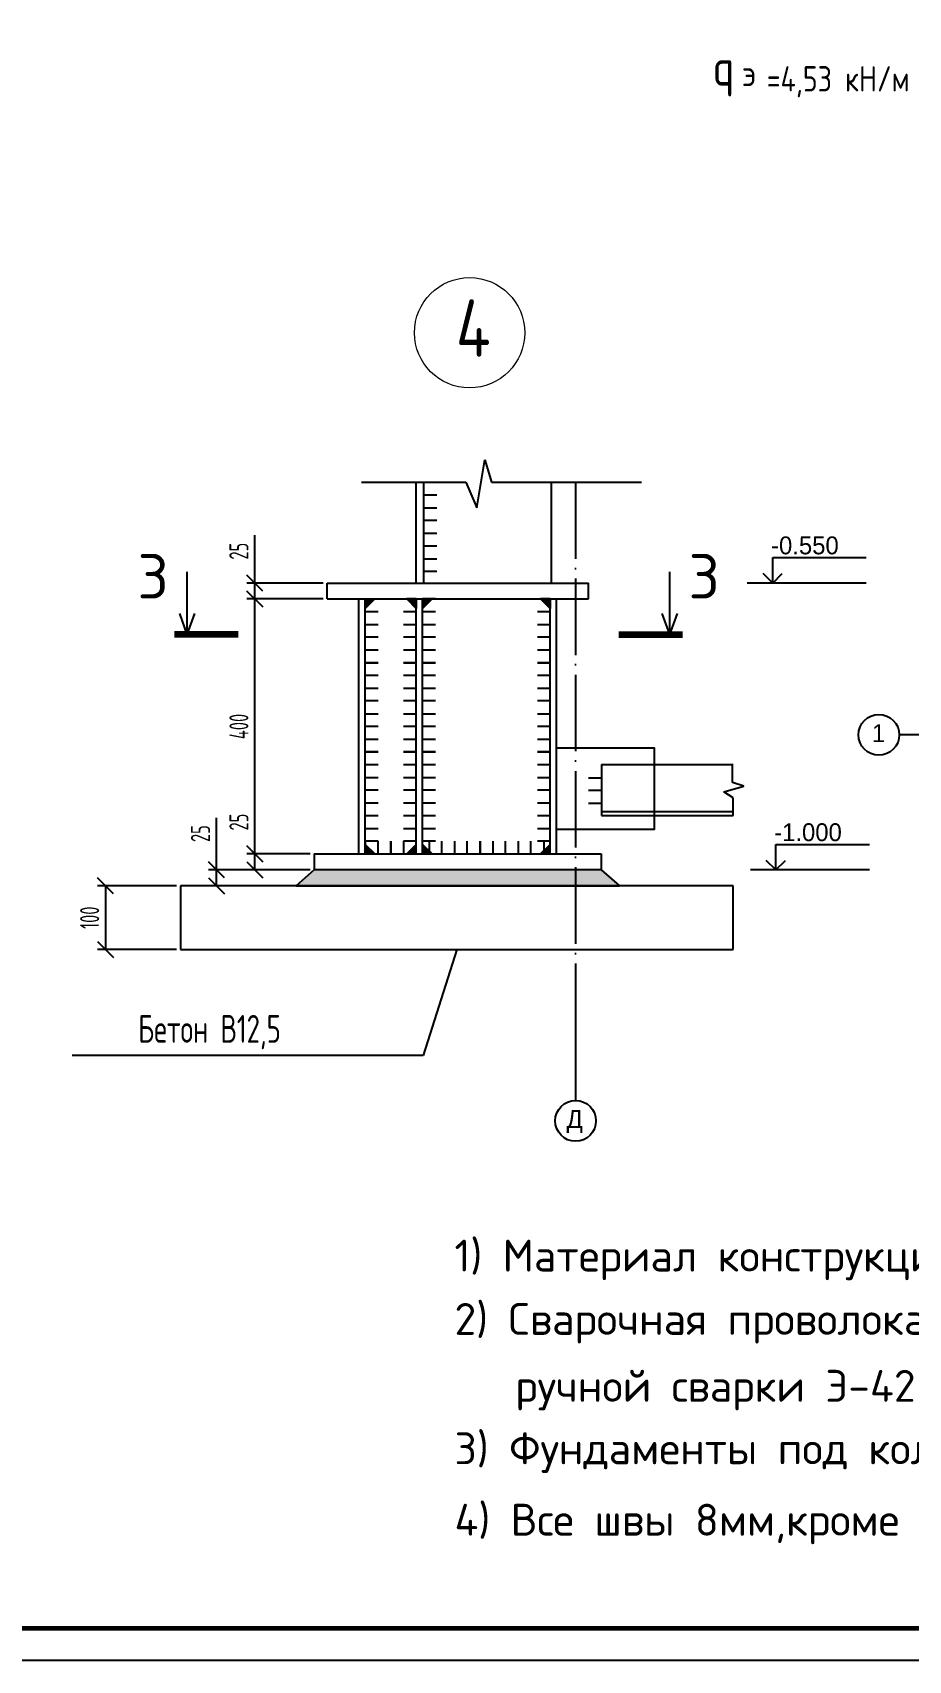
# Model space of a CAD drawing. Header units: millimetres. Extents: x -258606 to -95372, y 16759 to 83244.
# Drawn here: x -124522.8 to -124385.4, y 41751.1 to 42006.5 of the extents above; entities that cross this region are included whole.
import ezdxf

# ---------------------------------------------------------------- set-up
doc = ezdxf.new("R2010")
doc.units = ezdxf.units.MM
doc.header["$LTSCALE"] = 0.5
doc.linetypes.add('ACAD_ISO04W100', pattern=[30, 24, -3, 0, -3])
for name, color, linetype, lineweight in [('ЛИНИИ_015', 7, 'Continuous', 13), ('основной', 7, 'Continuous', 60), ('Разрез', 7, 'Continuous', 120)]:
    doc.layers.add(name, color=color, linetype=linetype, lineweight=lineweight)
for name, color, linetype in [('Осевые', 7, 'ACAD_ISO04W100'), ('оси', 7, 'ACAD_ISO04W100'), ('текст', 7, 'Continuous'), ('тонкие', 7, 'Continuous')]:
    doc.layers.add(name, color=color, linetype=linetype)
doc.styles.add('style1', font='', dxfattribs={"oblique": 15, "height": 3.5})
doc.styles.add('ГОСТ', font='isocpeur.ttf', dxfattribs={"height": 10})
doc.styles.add('прямой', font='isocpeur.ttf', dxfattribs={"width": 0.7, "height": 3.5})
doc.styles.add('Прямой 7мм', font='isocpeur.ttf', dxfattribs={"height": 7})
doc.styles.add('РАЗМЕРЫ_30', font='txt.shx', dxfattribs={"width": 0.6, "height": 3})
doc.styles.get('style1').set_extended_font_data('GOST type A')
doc.dimstyles.new('РАЗМЕРЫ_10', dxfattribs={"dimtxt": 3, "dimasz": 2.5, "dimexe": 1.25, "dimexo": 0.625, "dimgap": 1, "dimtad": 3, "dimdec": 1, "dimlfac": 10, "dimrnd": 1, "dimdsep": 46, "dimtxsty": 'РАЗМЕРЫ_30', "dimblk1": 'OBLIQUE', "dimblk2": 'OBLIQUE', "dimsah": 1, "dimcen": 2.5, "dimclrt": 256, "dimadec": 0, "dimazin": 0, "dimtfac": 1, "dimtdec": 1, "dimtmove": 0, "dimatfit": 3, "dimfxl": 1, "dimtolj": 1, "dimarcsym": 0})

# ---------------------------------------------------------------- blocks, each defined once
blk = doc.blocks.new('_Oblique')
at = {"color": 0, "linetype": 'ByBlock', "lineweight": -2}
blk.add_line((-0.5, -0.5), (0.5, 0.5), dxfattribs=at)
blk = doc.blocks.new('*D954')
at = {"color": 0, "lineweight": -2, "transparency": 16777216}
for p, q in [((-124500.24, 41872.6), (-124512.62, 41872.6)), ((-124511.37, 41872.6), (-124511.37, 41862.6)), ((-124500.24, 41862.6), (-124512.62, 41862.6))]:
    blk.add_line(p, q, dxfattribs=at)
at = {"layer": 'Defpoints', "color": 0, "transparency": 16777216}
for p in [(-124499.61, 41872.6), (-124511.37, 41862.6), (-124499.61, 41862.6)]:
    blk.add_point(p, dxfattribs=at)
at = {"color": 0, "lineweight": -2, "transparency": 16777216, "xscale": 2.5, "yscale": 2.5, "zscale": 2.5}
for p, rotation in [((-124511.37, 41872.6), 90), ((-124511.37, 41862.6), 270)]:
    blk.add_blockref('_Oblique', p, dxfattribs=dict(at, rotation=rotation))
at = {"transparency": 16777216, "insert": (-124513.87, 41867.6), "char_height": 3, "attachment_point": 5, "rotation": 90, "style": 'РАЗМЕРЫ_30'}
blk.add_mtext('\\A1;100', dxfattribs=at)
blk = doc.blocks.new('*D955')
at = {"color": 0, "lineweight": -2, "transparency": 16777216}
for p, q in [((-124493.98, 41875.1), (-124493.98, 41883.29)), ((-124479.25, 41875.1), (-124495.23, 41875.1)), ((-124493.98, 41872.6), (-124493.98, 41875.1)), ((-124479.25, 41872.6), (-124495.23, 41872.6))]:
    blk.add_line(p, q, dxfattribs=at)
at = {"layer": 'Defpoints', "color": 0, "transparency": 16777216}
for p in [(-124478.62, 41875.1), (-124493.98, 41872.6), (-124478.62, 41872.6)]:
    blk.add_point(p, dxfattribs=at)
at = {"color": 0, "lineweight": -2, "transparency": 16777216, "xscale": 2.5, "yscale": 2.5, "zscale": 2.5}
for p, rotation in [((-124493.98, 41875.1), 90), ((-124493.98, 41872.6), 270)]:
    blk.add_blockref('_Oblique', p, dxfattribs=dict(at, rotation=rotation))
at = {"transparency": 16777216, "insert": (-124496.48, 41880.79), "char_height": 3, "attachment_point": 5, "rotation": 90, "style": 'РАЗМЕРЫ_30'}
blk.add_mtext('\\A1;25', dxfattribs=at)
blk = doc.blocks.new('*D956')
at = {"color": 0, "lineweight": -2, "transparency": 16777216}
for p, q in [((-124487.95, 41877.6), (-124487.95, 41885.1)), ((-124479.25, 41877.6), (-124489.2, 41877.6)), ((-124487.95, 41875.1), (-124487.95, 41877.6)), ((-124479.25, 41875.1), (-124489.2, 41875.1))]:
    blk.add_line(p, q, dxfattribs=at)
at = {"layer": 'Defpoints', "color": 0, "transparency": 16777216}
for p in [(-124487.95, 41877.6), (-124478.62, 41877.6), (-124478.62, 41875.1)]:
    blk.add_point(p, dxfattribs=at)
at = {"color": 0, "lineweight": -2, "transparency": 16777216, "xscale": 2.5, "yscale": 2.5, "zscale": 2.5}
for p, rotation in [((-124487.95, 41877.6), 90), ((-124487.95, 41875.1), 270)]:
    blk.add_blockref('_Oblique', p, dxfattribs=dict(at, rotation=rotation))
at = {"transparency": 16777216, "insert": (-124490.45, 41882.6), "char_height": 3, "attachment_point": 5, "rotation": 90, "style": 'РАЗМЕРЫ_30'}
blk.add_mtext('\\A1;25', dxfattribs=at)
blk = doc.blocks.new('*D957')
at = {"color": 0, "lineweight": -2, "transparency": 16777216}
for p, q in [((-124477.25, 41917.6), (-124489.2, 41917.6)), ((-124487.95, 41877.6), (-124487.95, 41917.6)), ((-124479.25, 41877.6), (-124489.2, 41877.6))]:
    blk.add_line(p, q, dxfattribs=at)
at = {"layer": 'Defpoints', "color": 0, "transparency": 16777216}
for p in [(-124487.95, 41917.6), (-124476.62, 41917.6), (-124478.62, 41877.6)]:
    blk.add_point(p, dxfattribs=at)
at = {"color": 0, "lineweight": -2, "transparency": 16777216, "xscale": 2.5, "yscale": 2.5, "zscale": 2.5}
for p, rotation in [((-124487.95, 41917.6), 90), ((-124487.95, 41877.6), 270)]:
    blk.add_blockref('_Oblique', p, dxfattribs=dict(at, rotation=rotation))
at = {"transparency": 16777216, "insert": (-124490.45, 41897.6), "char_height": 3, "attachment_point": 5, "rotation": 90, "style": 'РАЗМЕРЫ_30'}
blk.add_mtext('\\A1;400', dxfattribs=at)
blk = doc.blocks.new('*D958')
at = {"color": 0, "lineweight": -2, "transparency": 16777216}
for p, q in [((-124487.95, 41920.1), (-124487.95, 41927.6)), ((-124477.25, 41920.1), (-124489.2, 41920.1)), ((-124487.95, 41917.6), (-124487.95, 41920.1)), ((-124477.25, 41917.6), (-124489.2, 41917.6))]:
    blk.add_line(p, q, dxfattribs=at)
at = {"layer": 'Defpoints', "color": 0, "transparency": 16777216}
for p in [(-124487.95, 41920.1), (-124476.62, 41920.1), (-124476.62, 41917.6)]:
    blk.add_point(p, dxfattribs=at)
at = {"color": 0, "lineweight": -2, "transparency": 16777216, "xscale": 2.5, "yscale": 2.5, "zscale": 2.5}
for p, rotation in [((-124487.95, 41920.1), 90), ((-124487.95, 41917.6), 270)]:
    blk.add_blockref('_Oblique', p, dxfattribs=dict(at, rotation=rotation))
at = {"transparency": 16777216, "insert": (-124490.45, 41925.1), "char_height": 3, "attachment_point": 5, "rotation": 90, "style": 'РАЗМЕРЫ_30'}
blk.add_mtext('\\A1;25', dxfattribs=at)

msp = doc.modelspace()

# ---------------------------------------------------------------- hatches: boundary and pattern name
h = msp.add_hatch(color=256)
h.dxf.hatch_style = 1
h.paths.add_polyline_path([(-124469.12058, 41917.59948), (-124470.62047, 41917.59948), (-124470.62047, 41916.09959)])
h = msp.add_hatch(color=256)
h.dxf.hatch_style = 1
h.paths.add_polyline_path([(-124464.12058, 41917.59948), (-124462.6207, 41917.59948), (-124462.6207, 41916.09959)])
h = msp.add_hatch(color=256)
h.dxf.hatch_style = 1
h.paths.add_polyline_path([(-124460.12057, 41917.59948), (-124461.62046, 41917.59948), (-124461.62046, 41916.09959)])
h = msp.add_hatch(color=256)
h.dxf.hatch_style = 1
h.paths.add_polyline_path([(-124443.12057, 41917.59948), (-124441.62069, 41917.59948), (-124441.62069, 41916.09959)])
h = msp.add_hatch(color=256)
h.dxf.hatch_style = 1
h.paths.add_polyline_path([(-124469.12058, 41877.59948), (-124470.62047, 41877.59948), (-124470.62047, 41879.09936)])
h = msp.add_hatch(color=256)
h.dxf.hatch_style = 1
h.paths.add_polyline_path([(-124464.12058, 41877.59948), (-124462.6207, 41877.59948), (-124462.6207, 41879.09936)])
h = msp.add_hatch(color=256)
h.dxf.hatch_style = 1
h.paths.add_polyline_path([(-124460.12057, 41877.59948), (-124461.62046, 41877.59948), (-124461.62046, 41879.09936)])
h = msp.add_hatch(color=256)
h.dxf.hatch_style = 1
h.paths.add_polyline_path([(-124443.12057, 41877.59948), (-124441.62069, 41877.59948), (-124441.62069, 41879.09936)])
h = msp.add_hatch()
h.set_pattern_fill('AR-SAND', color=256, scale=0.01)
h.set_pattern_definition([(37.5, (-124192.63563, -20090.15042), (-0.016000313, 0.4894132373), [0, -0.38608, 0, -0.4318, 0, -0.41275]), (7.5, (-124192.6356, -20090.1504), (0.449523283, 0.7168251006), [0, -0.20828, 0, -0.34798, 0, -0.13335]), (327.5, (-124192.94805, -20090.15042), (0.7909923702, 0.0014371847), [0, -0.127, 0, -0.4572, 0, -0.5969]), (317.5, (-124192.94805, -20090.1504), (0.7635564525, 0.222929323), [0, -0.0635, 0, -0.29972, 0, -0.3429])])
h.paths.add_polyline_path([(-124437.62057, 41875.09948), (-124478.62057, 41875.09948), (-124481.4649, 41872.59948), (-124437.62057, 41872.59948)])
h.paths.add_polyline_path([(-124433.62057, 41875.09948), (-124437.62057, 41875.09948), (-124437.62057, 41872.59948), (-124430.73183, 41872.59948)])

# ---------------------------------------------------------------- linework, layer by layer
for p, q in [((-124453.13866, 41931.88896), (-124451.87877, 41939.44235)), ((-124451.87877, 41939.44235), (-124450.79886, 41935.90854)), ((-124471.2002, 41935.90854), (-124454.84852, 41935.90854)), ((-124461.42057, 41935.90854), (-124459.42057, 41935.90854)), ((-124454.84852, 41935.90854), (-124453.13866, 41931.88896)), ((-124450.79886, 41935.90854), (-124427.28016, 41935.90854)), ((-124459.42057, 41933.90854), (-124461.42057, 41933.90854)), ((-124461.42057, 41931.90854), (-124459.42057, 41931.90854)), ((-124459.42057, 41929.90854), (-124461.42057, 41929.90854)), ((-124461.42057, 41927.90854), (-124459.42057, 41927.90854)), ((-124459.42057, 41925.90854), (-124461.42057, 41925.90854)), ((-124461.42057, 41923.90854), (-124459.42057, 41923.90854)), ((-124459.42057, 41921.90854), (-124461.42057, 41921.90854)), ((-124470.62058, 41917.59948), (-124470.62058, 41916.09948)), ((-124470.62058, 41917.59948), (-124469.12058, 41917.59948)), ((-124469.12058, 41917.59948), (-124470.62058, 41916.09948)), ((-124468.62058, 41915.59945), (-124470.62058, 41915.59945)), ((-124462.62058, 41915.59945), (-124464.62058, 41915.59945)), ((-124462.62058, 41917.59948), (-124464.12058, 41917.59948)), ((-124464.12058, 41917.59948), (-124462.62058, 41916.09948)), ((-124462.62058, 41917.59948), (-124462.62058, 41916.09948)), ((-124461.62058, 41917.59946), (-124459.62058, 41917.59946)), ((-124459.62058, 41915.59946), (-124461.62058, 41915.59946)), ((-124459.62057, 41917.59948), (-124461.62057, 41917.59948)), ((-124461.62057, 41917.59948), (-124461.62057, 41916.09948)), ((-124461.62057, 41917.59948), (-124460.12057, 41917.59948)), ((-124460.12057, 41917.59948), (-124461.62057, 41916.09948)), ((-124461.62057, 41917.59948), (-124441.62057, 41917.59948)), ((-124441.62058, 41915.59945), (-124443.62058, 41915.59945)), ((-124441.62057, 41917.59948), (-124443.12057, 41917.59948)), ((-124443.12057, 41917.59948), (-124441.62057, 41916.09948)), ((-124441.62057, 41917.59948), (-124441.62057, 41916.09948)), ((-124470.62058, 41913.59945), (-124468.62058, 41913.59945)), ((-124464.62058, 41913.59945), (-124462.62058, 41913.59945)), ((-124461.62058, 41913.59946), (-124459.62058, 41913.59946)), ((-124443.62058, 41913.59945), (-124441.62058, 41913.59945)), ((-124468.62058, 41911.59945), (-124470.62058, 41911.59945)), ((-124462.62058, 41911.59945), (-124464.62058, 41911.59945)), ((-124459.62058, 41911.59946), (-124461.62058, 41911.59946)), ((-124441.62058, 41911.59945), (-124443.62058, 41911.59945)), ((-124470.62058, 41909.59945), (-124468.62058, 41909.59945)), ((-124464.62058, 41909.59945), (-124462.62058, 41909.59945)), ((-124461.62058, 41909.59946), (-124459.62058, 41909.59946)), ((-124443.62058, 41909.59945), (-124441.62058, 41909.59945)), ((-124470.62058, 41907.59946), (-124468.62058, 41907.59946)), ((-124468.62058, 41907.59945), (-124470.62058, 41907.59945)), ((-124468.62058, 41905.59946), (-124470.62058, 41905.59946)), ((-124464.62058, 41907.59946), (-124462.62058, 41907.59946)), ((-124462.62058, 41907.59945), (-124464.62058, 41907.59945)), ((-124462.62058, 41905.59946), (-124464.62058, 41905.59946)), ((-124461.62058, 41907.59947), (-124459.62058, 41907.59947)), ((-124459.62058, 41907.59946), (-124461.62058, 41907.59946)), ((-124459.62058, 41905.59947), (-124461.62058, 41905.59947)), ((-124443.62058, 41907.59946), (-124441.62058, 41907.59946)), ((-124441.62058, 41907.59945), (-124443.62058, 41907.59945)), ((-124441.62058, 41905.59946), (-124443.62058, 41905.59946)), ((-124470.62058, 41903.59946), (-124468.62058, 41903.59946)), ((-124464.62058, 41903.59946), (-124462.62058, 41903.59946)), ((-124461.62058, 41903.59947), (-124459.62058, 41903.59947)), ((-124443.62058, 41903.59946), (-124441.62058, 41903.59946)), ((-124468.62058, 41901.59946), (-124470.62058, 41901.59946)), ((-124462.62058, 41901.59946), (-124464.62058, 41901.59946)), ((-124459.62058, 41901.59947), (-124461.62058, 41901.59947)), ((-124441.62058, 41901.59946), (-124443.62058, 41901.59946)), ((-124470.62058, 41899.59946), (-124468.62058, 41899.59946)), ((-124468.62058, 41897.59946), (-124470.62058, 41897.59946)), ((-124464.62058, 41899.59946), (-124462.62058, 41899.59946)), ((-124462.62058, 41897.59946), (-124464.62058, 41897.59946)), ((-124461.62058, 41899.59947), (-124459.62058, 41899.59947)), ((-124459.62058, 41897.59947), (-124461.62058, 41897.59947)), ((-124443.62058, 41899.59946), (-124441.62058, 41899.59946)), ((-124441.62058, 41897.59946), (-124443.62058, 41897.59946)), ((-124470.62058, 41895.59946), (-124468.62058, 41895.59946)), ((-124464.62058, 41895.59946), (-124462.62058, 41895.59946)), ((-124461.62058, 41895.59947), (-124459.62058, 41895.59947)), ((-124443.62058, 41895.59946), (-124441.62058, 41895.59946)), ((-124468.62058, 41893.59946), (-124470.62058, 41893.59946)), ((-124470.62057, 41893.59947), (-124468.62057, 41893.59947)), ((-124462.62058, 41893.59946), (-124464.62058, 41893.59946)), ((-124464.62057, 41893.59947), (-124462.62057, 41893.59947)), ((-124459.62058, 41893.59947), (-124461.62058, 41893.59947)), ((-124461.62057, 41893.59948), (-124459.62057, 41893.59948)), ((-124441.62058, 41893.59946), (-124443.62058, 41893.59946)), ((-124443.62057, 41893.59947), (-124441.62057, 41893.59947)), ((-124468.62057, 41891.59947), (-124470.62057, 41891.59947)), ((-124462.62057, 41891.59947), (-124464.62057, 41891.59947)), ((-124459.62057, 41891.59948), (-124461.62057, 41891.59948)), ((-124441.62057, 41891.59947), (-124443.62057, 41891.59947)), ((-124412.99044, 41888.8297), (-124412.99044, 41891.64382)), ((-124470.62057, 41889.59947), (-124468.62057, 41889.59947)), ((-124468.62057, 41887.59947), (-124470.62057, 41887.59947)), ((-124464.62057, 41889.59947), (-124462.62057, 41889.59947)), ((-124462.62057, 41887.59947), (-124464.62057, 41887.59947)), ((-124461.62057, 41889.59948), (-124459.62057, 41889.59948)), ((-124459.62057, 41887.59948), (-124461.62057, 41887.59948)), ((-124443.62057, 41889.59947), (-124441.62057, 41889.59947)), ((-124441.62057, 41887.59947), (-124443.62057, 41887.59947)), ((-124435.59479, 41889.56231), (-124433.59479, 41889.56231)), ((-124433.59479, 41887.56231), (-124435.59479, 41887.56231)), ((-124414.35519, 41887.3611), (-124411.20573, 41888.25275)), ((-124412.90779, 41886.41701), (-124414.35519, 41887.3611)), ((-124411.20573, 41888.25275), (-124412.99044, 41888.8297)), ((-124470.62057, 41885.59947), (-124468.62057, 41885.59947)), ((-124464.62057, 41885.59947), (-124462.62057, 41885.59947)), ((-124461.62057, 41885.59948), (-124459.62057, 41885.59948)), ((-124443.62057, 41885.59947), (-124441.62057, 41885.59947)), ((-124435.59479, 41885.56231), (-124433.59479, 41885.56231)), ((-124412.90779, 41883.64382), (-124412.90779, 41886.41701)), ((-124468.62057, 41883.59947), (-124470.62057, 41883.59947)), ((-124462.62057, 41883.59947), (-124464.62057, 41883.59947)), ((-124459.62057, 41883.59948), (-124461.62057, 41883.59948)), ((-124441.62057, 41883.59947), (-124443.62057, 41883.59947)), ((-124470.62057, 41881.59947), (-124468.62057, 41881.59947)), ((-124464.62057, 41881.59947), (-124462.62057, 41881.59947)), ((-124461.62057, 41881.59948), (-124459.62057, 41881.59948)), ((-124443.62057, 41881.59947), (-124441.62057, 41881.59947)), ((-124470.62058, 41877.59948), (-124470.62058, 41879.09948)), ((-124469.12058, 41877.59948), (-124470.62058, 41879.09948)), ((-124470.62058, 41877.59948), (-124469.12058, 41877.59948)), ((-124470.62057, 41879.59948), (-124470.62057, 41877.59948)), ((-124468.62057, 41879.59947), (-124470.62057, 41879.59947)), ((-124470.62057, 41877.59948), (-124462.62057, 41877.59948)), ((-124468.62057, 41877.59948), (-124468.62057, 41879.59948)), ((-124466.62058, 41877.59948), (-124466.62058, 41879.59948)), ((-124466.62057, 41879.59948), (-124466.62057, 41877.59948)), ((-124464.62058, 41879.59948), (-124464.62058, 41877.59948)), ((-124462.62057, 41879.59947), (-124464.62057, 41879.59947)), ((-124464.12058, 41877.59948), (-124462.62058, 41879.09948)), ((-124462.62058, 41877.59948), (-124464.12058, 41877.59948)), ((-124462.62058, 41877.59948), (-124462.62058, 41879.59948)), ((-124462.62058, 41877.59948), (-124462.62058, 41879.09948)), ((-124459.62057, 41879.59948), (-124461.62057, 41879.59948)), ((-124461.62057, 41877.59948), (-124461.62057, 41879.09948)), ((-124460.12057, 41877.59948), (-124461.62057, 41879.09948)), ((-124461.62057, 41877.59948), (-124459.62057, 41877.59948)), ((-124461.62057, 41877.59948), (-124460.12057, 41877.59948)), ((-124460.62058, 41879.59948), (-124460.62058, 41877.59948)), ((-124458.62058, 41877.59948), (-124458.62058, 41879.59948)), ((-124456.62058, 41879.59948), (-124456.62058, 41877.59948)), ((-124454.62058, 41877.59948), (-124454.62058, 41879.59948)), ((-124452.62059, 41877.59948), (-124452.62059, 41879.59948)), ((-124452.62058, 41879.59948), (-124452.62058, 41877.59948)), ((-124450.62059, 41879.59948), (-124450.62059, 41877.59948)), ((-124448.62059, 41877.59948), (-124448.62059, 41879.59948)), ((-124446.62059, 41879.59948), (-124446.62059, 41877.59948)), ((-124444.62059, 41877.59948), (-124444.62059, 41879.59948)), ((-124441.62057, 41879.59947), (-124443.62057, 41879.59947)), ((-124443.12057, 41877.59948), (-124441.62057, 41879.09948)), ((-124441.62057, 41877.59948), (-124443.12057, 41877.59948)), ((-124442.62059, 41879.59948), (-124442.62059, 41877.59948)), ((-124441.62057, 41877.59948), (-124441.62057, 41879.09948)), ((-124440.62059, 41877.59948), (-124440.62059, 41879.59948)), ((-124481.4649, 41872.59948), (-124430.73183, 41872.59948)), ((-124456.26104, 41862.59948), (-124461.54416, 41845.97292)), ((-124461.54416, 41845.97292), (-124516.60544, 41845.97292))]:
    msp.add_line(p, q)
at = {"extrusion": (-1.34631e-16, -3.16371e-09, 1)}
msp.add_line((-124005.09721, 41751.07247), (-124846.09721, 41751.07247), dxfattribs=at)
at = {"layer": 'ЛИНИИ_015', "color": 7, "linetype": 'Continuous', "ltscale": 0.5}
msp.add_circle((-124454.25229, 41959.37586), 8.64886, dxfattribs=at)
at = {"layer": 'Осевые'}
msp.add_line((-124437.62057, 41935.90854), (-124437.62057, 41840.15516), dxfattribs=at)
at = {"layer": 'оси', "ltscale": 20}
for p, q in [((-124372.15869, 41896.28578), (-124386.83272, 41896.28578)), ((-124437.62057, 41851.66374), (-124437.62057, 41838.92181))]:
    msp.add_line(p, q, dxfattribs=at)
at = {"layer": 'основной', "elevation": -0.00001}
msp.add_lwpolyline([(-124010.09721, 41756.07247), (-124826.09721, 41756.07247), (-124826.09721, 42340.07247), (-124010.09721, 42340.07247), (-124010.09721, 41756.07247)], dxfattribs=at)
at = {"layer": 'Разрез', "extrusion": (-3.16371e-09, -1.34631e-16, 1)}
msp.add_line((-124490.55241, 41912.01234), (-124500.55241, 41912.01234), dxfattribs=at)
at = {"layer": 'Разрез', "extrusion": (3.16371e-09, -1.34631e-16, 1)}
msp.add_line((-124430.8347, 41912.01234), (-124420.8347, 41912.01234), dxfattribs=at)
at = {"layer": 'текст', "linetype": 'Continuous', "ltscale": 20}
for p, q in [((-124406.69443, 41920.0995), (-124406.69443, 41924.0995)), ((-124406.69443, 41924.0995), (-124392.01659, 41924.0995)), ((-124406.69443, 41920.0995), (-124408.19169, 41921.58254)), ((-124406.69443, 41920.0995), (-124405.19718, 41921.58254)), ((-124406.2086, 41875.0995), (-124406.2086, 41879.0995)), ((-124406.2086, 41879.0995), (-124391.53076, 41879.0995)), ((-124406.2086, 41875.0995), (-124407.70586, 41876.58254)), ((-124406.2086, 41875.0995), (-124404.71135, 41876.58254))]:
    msp.add_line(p, q, dxfattribs=at)
at = {"layer": 'текст', "ltscale": 20}
for centre in [(-124390.03272, 41896.28578), (-124437.62057, 41835.72181)]:
    msp.add_circle(centre, 3.2, dxfattribs=at)
at = {"layer": 'тонкие'}
for p, q in [((-124462.62057, 41920.09948), (-124462.62057, 41935.90854)), ((-124461.42057, 41920.09948), (-124461.42057, 41935.90854)), ((-124441.42057, 41920.09948), (-124441.42057, 41935.90854)), ((-124476.62057, 41917.59948), (-124476.62057, 41920.09948)), ((-124476.62057, 41920.09948), (-124435.62057, 41920.09948)), ((-124435.62057, 41917.59948), (-124435.62057, 41920.09948)), ((-124476.62057, 41917.59948), (-124435.62057, 41917.59948)), ((-124471.62057, 41877.59948), (-124471.62057, 41917.59948)), ((-124470.62057, 41877.59948), (-124470.62057, 41917.59948)), ((-124462.62057, 41877.59948), (-124462.62057, 41917.59948)), ((-124461.62057, 41877.59948), (-124461.62057, 41917.59948)), ((-124441.62057, 41877.59948), (-124441.62057, 41917.59948)), ((-124440.62057, 41877.59948), (-124440.62057, 41917.59948)), ((-124433.53445, 41891.64382), (-124412.90779, 41891.64382)), ((-124433.53445, 41891.64382), (-124433.53445, 41883.64382)), ((-124433.53445, 41884.24382), (-124412.90779, 41884.24382)), ((-124433.53445, 41883.64382), (-124412.90779, 41883.64382)), ((-124478.62057, 41877.59948), (-124478.62057, 41875.09948)), ((-124478.62057, 41877.59948), (-124433.62057, 41877.59948)), ((-124433.62057, 41877.59948), (-124433.62057, 41875.09948)), ((-124478.62057, 41875.09948), (-124481.4649, 41872.59948)), ((-124433.62057, 41875.09948), (-124478.62057, 41875.09948)), ((-124433.62057, 41875.09948), (-124430.73183, 41872.59948)), ((-124499.61429, 41872.59948), (-124499.61429, 41862.59948)), ((-124412.90779, 41872.59948), (-124499.61429, 41872.59948)), ((-124412.90779, 41862.59948), (-124412.90779, 41872.59948)), ((-124499.61429, 41862.59948), (-124412.90779, 41862.59948))]:
    msp.add_line(p, q, dxfattribs=at)
at = {"layer": 'тонкие', "extrusion": (-3.16371e-09, -1.34631e-16, 1)}
for q in [(-124498.55241, 41921.86674), (-124499.74288, 41915.31567), (-124497.36194, 41915.31567)]:
    msp.add_line((-124498.55241, 41912.01234), q, dxfattribs=at)
at = {"layer": 'тонкие', "extrusion": (3.16371e-09, -1.34631e-16, 1)}
for q in [(-124422.8347, 41921.86674), (-124424.02517, 41915.31567), (-124421.64422, 41915.31567)]:
    msp.add_line((-124422.8347, 41912.01234), q, dxfattribs=at)
at = {"layer": 'тонкие', "ltscale": 20}
for p, q in [((-124392.00279, 41920.0995), (-124410.68064, 41920.0995)), ((-124391.51696, 41875.0995), (-124410.19481, 41875.0995))]:
    msp.add_line(p, q, dxfattribs=at)
at = {"layer": 'тонкие', "lineweight": 0, "extrusion": (-1.34631e-16, -3.16371e-09, 1)}
msp.add_line((-124826.09721, 41756.07247), (-124010.09721, 41756.07247), dxfattribs=at)
msp.add_line((-124826.09721, 41756.07247), (-124010.09721, 41756.07247), dxfattribs=at)
at = {"layer": 'тонкие'}
msp.add_lwpolyline([(-124440.62057, 41894.23649), (-124425.28199, 41894.23649), (-124425.28199, 41881.42675), (-124440.62057, 41881.42675)], close=True, dxfattribs=at)

# ---------------------------------------------------------------- texts
at = {"ltscale": 0.5, "style": 'style1'}
for s, height, p in [('q', 5.67, (-124416.10802, 41998.16645)), ('э', 3.969, (-124411.42702, 41998.07945)), ('=4,53 кН/м', 3.969, (-124407.6351, 41997.22773)), ('4', 9, (-124456.41031, 41955.60246))]:
    msp.add_text(s, height=height, dxfattribs=at).set_placement(p)
at = {"layer": 'текст', "linetype": 'Continuous', "ltscale": 20}
for s, p in [('-0.550', (-124406.95032, 41924.61009)), ('1', (-124391.13216, 41895.14591)), ('-1.000', (-124406.46449, 41879.61009)), ('Д', (-124439.0376, 41834.62198))]:
    msp.add_text(s, height=2.8, dxfattribs=at).set_placement(p)
at = {"layer": 'текст', "color": 7, "style": 'прямой', "width": 0.7}
msp.add_text('Бетон В12,5', height=4.375, dxfattribs=at).set_placement((-124506.2548, 41847.97265))
at = {"layer": 'текст', "color": 7, "ltscale": 0.5, "style": 'ГОСТ'}
for s, p in [('1) Материал конструкций-сталь С-255', (-124456.62757, 41812.08268)), ('2) Сварочная проволока СВ-08А,электроды для ', (-124456.62757, 41802.14957)), ('   ручной сварки Э-42', (-124456.62757, 41791.64937)), ('3) Фундаменты под колонны из бетоны В12.5', (-124456.62757, 41781.84919)), ('4) Все швы 8мм,кроме оговоренных', (-124456.62757, 41770.64898))]:
    msp.add_text(s, height=5, dxfattribs=at).set_placement(p)
at = {"layer": 'тонкие', "extrusion": (1.34631e-16, -3.16371e-09, 1), "style": 'Прямой 7мм'}
msp.add_text('3', height=7, dxfattribs=at).set_placement((-124506.37447, 41917.66093, -0.00013))
at = {"layer": 'тонкие', "extrusion": (-1.34631e-16, -3.16371e-09, 1), "style": 'Прямой 7мм'}
msp.add_text('3', height=7, dxfattribs=at).set_placement((-124419.91264, 41917.66093, -0.00013))

# ---------------------------------------------------------------- dimensions: what is measured, and where the dimension line sits
for base, p1, p2, picture, middle in [((-124487.94675, 41920.09948), (-124476.62057, 41917.59948), (-124476.62057, 41920.09948), '*D958', (-124490.44675, 41925.09948)), ((-124487.94675, 41917.59948), (-124478.62057, 41877.59948), (-124476.62057, 41917.59948), '*D957', (-124490.44675, 41897.59948)), ((-124487.94675, 41877.59948), (-124478.62057, 41875.09948), (-124478.62057, 41877.59948), '*D956', (-124490.44675, 41882.59948)), ((-124511.36946, 41862.59948), (-124499.61429, 41872.59948), (-124499.61429, 41862.59948), '*D954', (-124513.86946, 41867.59948))]:
    dim = msp.add_linear_dim(base=base, p1=p1, p2=p2, angle=90, dimstyle='РАЗМЕРЫ_10')
    dim.commit()
    dim.dimension.update_dxf_attribs({"geometry": picture, "text_midpoint": middle})
dim = msp.add_linear_dim(base=(-124493.98227, 41872.59948), p1=(-124478.62057, 41875.09948), p2=(-124478.62057, 41872.59948), angle=90, dimstyle='РАЗМЕРЫ_10')
dim.commit()
dim.dimension.update_dxf_attribs({"geometry": '*D955', "text_midpoint": (-124493.98227, 41880.78501), "dimtype": 160})

doc.saveas('drawing.dxf')
